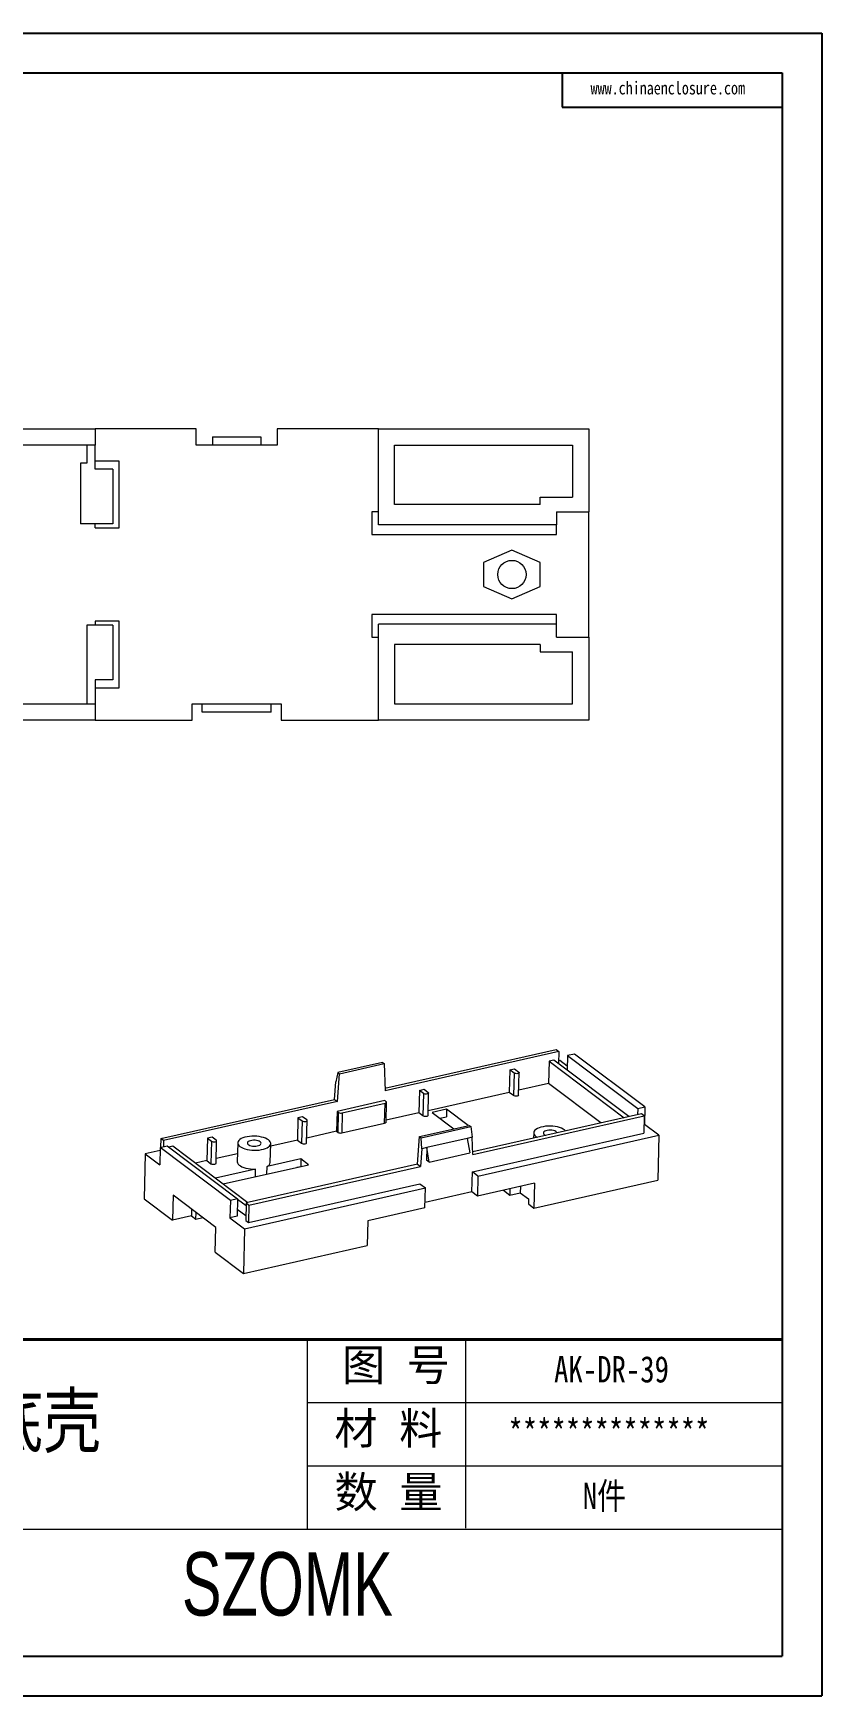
# Model space of a CAD drawing. Header units: inches. Extents: x 2944 to 3980, y 1126 to 1377.
# Drawn here: x 3548.7 to 3646.1, y 1128.8 to 1334.2 of the extents above; entities that cross this region are included whole.
import ezdxf

# ---------------------------------------------------------------- set-up
doc = ezdxf.new("R2010")
doc.units = ezdxf.units.IN
doc.header["$LTSCALE"] = 15
doc.layers.add('文字', color=81, linetype='Continuous')
doc.layers.add('粗实线', color=7, linetype='Continuous', lineweight=30)
doc.layers.add('细实线', color=3, linetype='Continuous', lineweight=9)
doc.styles.get("Standard").update_dxf_attribs({"font": 'txt', "bigfont": 'gbcbig.shx'})
doc.styles.add('宋体', font='', dxfattribs={"width": 0.8, "height": 3.5})
doc.styles.add('长仿宋', font='', dxfattribs={"width": 0.7, "height": 4})
doc.styles.get('宋体').set_extended_font_data('SimSun')
doc.styles.get('长仿宋').set_extended_font_data('SimSun')

msp = doc.modelspace()

# ---------------------------------------------------------------- linework, layer by layer
for p, q in [((3355.612, 1334.191), (3646.14, 1334.191)), ((3646.14, 1334.191), (3646.14, 1128.767)), ((3363.13, 1329.3), (3641.249, 1329.3)), ((3614.076, 1329.3), (3614.076, 1325.054)), ((3641.249, 1329.3), (3641.249, 1133.658)), ((3614.076, 1325.054), (3641.249, 1325.054)), ((3363.13, 1133.658), (3641.249, 1133.658)), ((3355.612, 1128.767), (3646.14, 1128.767))]:
    msp.add_line(p, q)
at = {"color": 7, "linetype": 'Continuous', "lineweight": 15}
for p, q in [((3530.361, 1285.312), (3556.361, 1285.312)), ((3556.361, 1285.312), (3556.361, 1283.312)), ((3568.861, 1285.312), (3556.361, 1285.312)), ((3568.861, 1283.312), (3568.861, 1285.312)), ((3570.861, 1284.312), (3570.861, 1283.312)), ((3570.861, 1284.312), (3576.861, 1284.312)), ((3576.861, 1284.312), (3576.861, 1283.312)), ((3578.861, 1285.312), (3578.861, 1283.312)), ((3591.361, 1285.312), (3578.861, 1285.312)), ((3591.361, 1285.312), (3617.361, 1285.312)), ((3591.361, 1273.462), (3591.361, 1285.312)), ((3617.361, 1285.312), (3617.361, 1275.062)), ((3556.361, 1283.312), (3532.361, 1283.312)), ((3555.361, 1283.312), (3555.361, 1281.062)), ((3556.361, 1280.312), (3556.361, 1283.312)), ((3578.861, 1283.312), (3568.861, 1283.312)), ((3593.361, 1283.312), (3615.361, 1283.312)), ((3593.361, 1275.962), (3593.361, 1283.312)), ((3615.361, 1283.312), (3615.361, 1276.862)), ((3554.561, 1281.062), (3554.561, 1273.562)), ((3555.361, 1281.062), (3554.561, 1281.062)), ((3559.361, 1281.312), (3556.361, 1281.312)), ((3558.561, 1280.312), (3556.361, 1280.312)), ((3558.561, 1280.312), (3558.561, 1273.562)), ((3559.361, 1273.062), (3559.361, 1281.312)), ((3611.361, 1275.962), (3593.361, 1275.962)), ((3611.361, 1275.962), (3611.361, 1276.862)), ((3611.361, 1276.862), (3615.361, 1276.862)), ((3590.561, 1275.062), (3590.561, 1272.262)), ((3591.361, 1275.062), (3590.561, 1275.062)), ((3613.361, 1275.062), (3617.361, 1275.062)), ((3613.361, 1275.062), (3613.361, 1273.462)), ((3617.361, 1259.562), (3617.361, 1275.062)), ((3558.561, 1273.562), (3554.561, 1273.562)), ((3556.361, 1273.062), (3556.361, 1273.562)), ((3556.361, 1273.062), (3559.361, 1273.062)), ((3590.561, 1272.262), (3613.361, 1272.262)), ((3613.361, 1273.462), (3591.361, 1273.462)), ((3613.361, 1272.262), (3613.361, 1273.462)), ((3607.861, 1270.312), (3604.361, 1268.812)), ((3611.361, 1268.812), (3607.861, 1270.312)), ((3604.361, 1268.812), (3604.361, 1265.812)), ((3611.361, 1265.812), (3611.361, 1268.812)), ((3604.361, 1265.812), (3607.861, 1264.312)), ((3607.861, 1264.312), (3611.361, 1265.812)), ((3559.361, 1261.562), (3556.361, 1261.562)), ((3556.361, 1261.562), (3556.361, 1261.062)), ((3559.361, 1253.312), (3559.361, 1261.562)), ((3613.361, 1262.362), (3590.561, 1262.362)), ((3590.561, 1262.362), (3590.561, 1259.562)), ((3613.361, 1261.162), (3613.361, 1262.362)), ((3555.361, 1261.062), (3555.361, 1251.312)), ((3558.561, 1261.062), (3555.361, 1261.062)), ((3558.561, 1261.062), (3558.561, 1254.312)), ((3590.561, 1259.562), (3591.361, 1259.562)), ((3591.361, 1249.312), (3591.361, 1261.162)), ((3613.361, 1261.162), (3591.361, 1261.162)), ((3613.361, 1259.562), (3613.361, 1261.162)), ((3613.361, 1259.562), (3617.361, 1259.562)), ((3617.361, 1259.562), (3617.361, 1249.312)), ((3611.361, 1258.662), (3593.361, 1258.662)), ((3593.361, 1258.662), (3593.361, 1251.312)), ((3611.361, 1258.662), (3611.361, 1257.762)), ((3611.361, 1257.762), (3615.361, 1257.762)), ((3615.361, 1251.312), (3615.361, 1257.762)), ((3558.561, 1254.312), (3556.361, 1254.312)), ((3556.361, 1254.312), (3556.361, 1251.312)), ((3556.361, 1253.312), (3559.361, 1253.312)), ((3532.361, 1251.312), (3556.361, 1251.312)), ((3556.361, 1251.312), (3556.361, 1249.312)), ((3568.361, 1251.312), (3579.361, 1251.312)), ((3568.361, 1249.312), (3568.361, 1251.312)), ((3569.611, 1250.312), (3569.611, 1251.312)), ((3578.111, 1250.312), (3578.111, 1251.312)), ((3579.361, 1251.312), (3579.361, 1249.312)), ((3593.361, 1251.312), (3615.361, 1251.312)), ((3556.361, 1249.312), (3530.361, 1249.312)), ((3556.361, 1249.312), (3568.361, 1249.312)), ((3578.111, 1250.312), (3569.611, 1250.312)), ((3579.361, 1249.312), (3591.361, 1249.312)), ((3617.361, 1249.312), (3591.361, 1249.312)), ((3592.175, 1203.862), (3613.325, 1208.631)), ((3613.666, 1208.375), (3592.184, 1203.531)), ((3613.325, 1208.631), (3613.666, 1208.375)), ((3613.666, 1208.375), (3613.629, 1206.885)), ((3615.608, 1208.063), (3614.725, 1207.864)), ((3624.286, 1201.519), (3615.608, 1208.063)), ((3591.892, 1207.032), (3586.346, 1205.782)), ((3586.551, 1205.628), (3592.097, 1206.878)), ((3591.892, 1207.032), (3592.097, 1206.878)), ((3592.097, 1206.878), (3592.184, 1203.531)), ((3607.611, 1206.091), (3607.543, 1203.321)), ((3607.611, 1206.091), (3608.199, 1206.224)), ((3608.121, 1205.706), (3607.611, 1206.091)), ((3608.199, 1206.224), (3608.71, 1205.839)), ((3612.466, 1207.186), (3612.399, 1204.416)), ((3613.055, 1207.319), (3612.466, 1207.186)), ((3612.466, 1207.186), (3621.737, 1200.194)), ((3622.326, 1200.327), (3613.055, 1207.319)), ((3613.769, 1207.256), (3613.638, 1207.226)), ((3614.694, 1206.558), (3613.769, 1207.256)), ((3614.725, 1207.864), (3614.682, 1206.091)), ((3614.725, 1207.864), (3623.403, 1201.32)), ((3585.958, 1202.461), (3586.119, 1204.639)), ((3586.346, 1205.782), (3586.119, 1204.639)), ((3586.298, 1202.204), (3586.551, 1205.628)), ((3586.346, 1205.782), (3586.551, 1205.628)), ((3608.121, 1205.706), (3608.054, 1202.936)), ((3608.688, 1202.994), (3608.755, 1205.764)), ((3612.399, 1204.416), (3608.702, 1203.582)), ((3618.858, 1199.545), (3612.399, 1204.416)), ((3564.476, 1197.617), (3585.958, 1202.461)), ((3586.298, 1202.204), (3564.817, 1197.36)), ((3585.958, 1202.461), (3586.298, 1202.204)), ((3592.154, 1202.3), (3586.268, 1200.973)), ((3586.903, 1200.782), (3592.2, 1201.977)), ((3592.14, 1199.515), (3592.2, 1201.977)), ((3592.324, 1202.172), (3592.154, 1202.3)), ((3592.31, 1199.635), (3592.37, 1202.097)), ((3596.428, 1203.57), (3596.361, 1200.8)), ((3596.428, 1203.57), (3597.017, 1203.702)), ((3596.939, 1203.185), (3596.428, 1203.57)), ((3596.939, 1203.185), (3596.871, 1200.415)), ((3597.017, 1203.702), (3597.527, 1203.318)), ((3597.505, 1200.473), (3597.573, 1203.243)), ((3607.543, 1203.321), (3597.52, 1201.061)), ((3608.054, 1202.936), (3607.543, 1203.321)), ((3581.421, 1200.186), (3581.353, 1197.416)), ((3582.009, 1200.318), (3581.421, 1200.186)), ((3581.421, 1200.186), (3581.931, 1199.801)), ((3581.931, 1199.801), (3581.864, 1197.031)), ((3582.52, 1199.933), (3582.009, 1200.318)), ((3582.498, 1197.089), (3582.565, 1199.859)), ((3586.268, 1200.973), (3586.209, 1198.51)), ((3586.268, 1200.973), (3586.439, 1200.844)), ((3586.379, 1198.382), (3586.439, 1200.844)), ((3586.903, 1200.782), (3586.843, 1198.32)), ((3596.361, 1200.8), (3592.316, 1199.888)), ((3596.871, 1200.415), (3596.361, 1200.8)), ((3599.791, 1201.24), (3598.025, 1200.842)), ((3598.025, 1200.842), (3600.707, 1198.819)), ((3598.963, 1200.135), (3599.768, 1200.316)), ((3599.791, 1201.24), (3599.768, 1200.316)), ((3602.473, 1199.217), (3599.791, 1201.24)), ((3623.874, 1200.676), (3603.018, 1195.973)), ((3603.027, 1195.642), (3624.215, 1200.419)), ((3623.403, 1201.32), (3623.384, 1200.565)), ((3623.403, 1201.32), (3624.286, 1201.519)), ((3624.215, 1200.419), (3623.874, 1200.676)), ((3624.215, 1200.419), (3624.162, 1198.265)), ((3624.286, 1201.519), (3624.233, 1199.364)), ((3570.238, 1197.664), (3570.171, 1194.894)), ((3570.827, 1197.797), (3570.238, 1197.664)), ((3570.238, 1197.664), (3570.749, 1197.279)), ((3571.337, 1197.412), (3570.827, 1197.797)), ((3586.209, 1198.51), (3582.512, 1197.677)), ((3586.209, 1198.51), (3586.379, 1198.382)), ((3586.843, 1198.32), (3592.14, 1199.515)), ((3596.213, 1194.438), (3596.465, 1197.862)), ((3596.465, 1197.862), (3602.6, 1199.246)), ((3596.465, 1197.862), (3596.669, 1197.708)), ((3596.669, 1197.708), (3602.804, 1199.092)), ((3596.714, 1196.361), (3596.669, 1197.708)), ((3602.344, 1197.63), (3597.341, 1196.502)), ((3602.972, 1197.772), (3602.344, 1197.63)), ((3602.344, 1197.63), (3602.647, 1195.835)), ((3602.6, 1199.246), (3602.804, 1199.092)), ((3602.804, 1199.092), (3602.972, 1197.772)), ((3603.027, 1195.642), (3602.972, 1197.772)), ((3602.975, 1193.487), (3624.162, 1198.265)), ((3603.655, 1192.974), (3626.02, 1198.017)), ((3610.56, 1198.336), (3610.543, 1197.67)), ((3624.189, 1199.354), (3624.233, 1199.364)), ((3626.02, 1198.017), (3624.233, 1199.364)), ((3626.02, 1198.017), (3625.885, 1192.477)), ((3562.566, 1195.71), (3562.431, 1190.17)), ((3564.396, 1196.123), (3562.566, 1195.71)), ((3562.566, 1195.71), (3564.353, 1194.363)), ((3564.405, 1196.517), (3564.353, 1194.363)), ((3564.405, 1196.517), (3565.288, 1196.716)), ((3573.083, 1189.973), (3564.405, 1196.517)), ((3564.476, 1197.617), (3564.45, 1196.527)), ((3564.817, 1197.36), (3564.476, 1197.617)), ((3564.817, 1197.36), (3564.798, 1196.606)), ((3565.288, 1196.716), (3573.966, 1190.172)), ((3565.46, 1196.587), (3565.971, 1196.702)), ((3565.971, 1196.702), (3575.243, 1189.71)), ((3570.749, 1197.279), (3570.681, 1194.509)), ((3571.315, 1194.567), (3571.383, 1197.337)), ((3573.954, 1195.747), (3571.33, 1195.156)), ((3573.987, 1197.09), (3573.93, 1194.751)), ((3578.008, 1194.652), (3578.065, 1196.991)), ((3581.353, 1197.416), (3578.058, 1196.673)), ((3581.353, 1197.416), (3581.864, 1197.031)), ((3596.714, 1196.361), (3596.553, 1194.182)), ((3597.341, 1196.502), (3596.714, 1196.361)), ((3597.341, 1196.502), (3597.304, 1194.963)), ((3597.644, 1194.707), (3597.341, 1196.502)), ((3597.644, 1194.707), (3602.647, 1195.835)), ((3570.171, 1194.894), (3568.783, 1194.581)), ((3570.171, 1194.894), (3570.681, 1194.509)), ((3576.199, 1193.837), (3571.251, 1192.721)), ((3572.203, 1192.002), (3582.743, 1194.379)), ((3596.213, 1194.438), (3575.025, 1189.661)), ((3575.366, 1189.404), (3596.553, 1194.182)), ((3576.176, 1192.898), (3576.199, 1193.837)), ((3577.588, 1193.216), (3577.61, 1194.155)), ((3581.79, 1195.097), (3577.61, 1194.155)), ((3581.296, 1194.068), (3581.767, 1194.174)), ((3581.296, 1194.068), (3581.296, 1194.052)), ((3581.79, 1195.097), (3581.767, 1194.174)), ((3581.767, 1194.174), (3581.783, 1194.162)), ((3582.743, 1194.379), (3581.79, 1195.097)), ((3596.213, 1194.438), (3596.553, 1194.182)), ((3597.644, 1194.707), (3597.304, 1194.963)), ((3574.817, 1186.471), (3597.181, 1191.514)), ((3575.313, 1187.25), (3596.501, 1192.027)), ((3596.501, 1192.027), (3597.181, 1191.514)), ((3597.121, 1189.052), (3597.181, 1191.514)), ((3602.915, 1191.025), (3602.975, 1193.487)), ((3603.655, 1192.974), (3602.975, 1193.487)), ((3603.655, 1192.974), (3603.595, 1190.512)), ((3610.658, 1192.104), (3603.595, 1190.512)), ((3608.915, 1191.711), (3608.896, 1190.925)), ((3610.583, 1189.026), (3625.885, 1192.477)), ((3610.658, 1192.104), (3610.583, 1189.026)), ((3562.431, 1190.17), (3565.919, 1187.539)), ((3565.994, 1190.617), (3565.919, 1187.539)), ((3571.269, 1186.639), (3565.994, 1190.617)), ((3573.083, 1189.973), (3573.03, 1187.819)), ((3573.966, 1190.172), (3573.083, 1189.973)), ((3573.966, 1190.172), (3573.913, 1188.018)), ((3575.017, 1189.304), (3573.964, 1190.098)), ((3575.025, 1189.661), (3574.973, 1187.507)), ((3575.025, 1189.661), (3575.366, 1189.404)), ((3575.366, 1189.404), (3575.313, 1187.25)), ((3602.915, 1191.025), (3597.138, 1189.722)), ((3603.595, 1190.512), (3602.915, 1191.025)), ((3606.803, 1191.235), (3607.602, 1190.633)), ((3607.621, 1191.419), (3607.602, 1190.633)), ((3607.602, 1190.633), (3608.896, 1190.925)), ((3608.896, 1190.925), (3609.917, 1190.155)), ((3609.917, 1190.155), (3609.902, 1189.539)), ((3609.902, 1189.539), (3610.583, 1189.026)), ((3568.274, 1188.07), (3565.919, 1187.539)), ((3568.293, 1188.883), (3568.274, 1188.07)), ((3568.274, 1188.07), (3568.818, 1187.66)), ((3568.818, 1187.66), (3568.838, 1188.473)), ((3568.818, 1187.66), (3569.663, 1187.85)), ((3573.913, 1188.018), (3573.03, 1187.819)), ((3573.03, 1187.819), (3574.817, 1186.471)), ((3574.987, 1188.073), (3573.934, 1188.867)), ((3574.973, 1187.507), (3575.313, 1187.25)), ((3590.059, 1187.459), (3589.984, 1184.381)), ((3597.121, 1189.052), (3590.059, 1187.459)), ((3571.194, 1183.562), (3571.269, 1186.639)), ((3574.817, 1186.471), (3574.682, 1180.931)), ((3571.194, 1183.562), (3574.682, 1180.931)), ((3574.682, 1180.931), (3589.984, 1184.381))]:
    msp.add_line(p, q, dxfattribs=at)
at = {"color": 7, "linetype": 'Continuous', "lineweight": 15, "flags": 128}
for points in [[(3608.71, 1205.839), (3608.752, 1205.785), (3608.744, 1205.729), (3608.685, 1205.679), (3608.585, 1205.644), (3608.46, 1205.629), (3608.327, 1205.635), (3608.208, 1205.662), (3608.121, 1205.706)], [(3592.2, 1201.977), (3592.254, 1201.992), (3592.3, 1202.012), (3592.335, 1202.035), (3592.358, 1202.061), (3592.369, 1202.089), (3592.367, 1202.117), (3592.352, 1202.145), (3592.324, 1202.172)], [(3597.527, 1203.318), (3597.57, 1203.263), (3597.561, 1203.207), (3597.503, 1203.158), (3597.403, 1203.123), (3597.278, 1203.107), (3597.145, 1203.114), (3597.026, 1203.141), (3596.939, 1203.185)], [(3608.688, 1202.994), (3608.676, 1202.959), (3608.618, 1202.909), (3608.518, 1202.874), (3608.392, 1202.859), (3608.26, 1202.865), (3608.141, 1202.892), (3608.054, 1202.936)], [(3581.931, 1199.801), (3582.018, 1199.757), (3582.137, 1199.729), (3582.27, 1199.723), (3582.395, 1199.739), (3582.495, 1199.774), (3582.554, 1199.823), (3582.562, 1199.879), (3582.52, 1199.933)], [(3597.505, 1200.473), (3597.494, 1200.437), (3597.435, 1200.388), (3597.336, 1200.353), (3597.21, 1200.337), (3597.078, 1200.343), (3596.959, 1200.371), (3596.871, 1200.415)], [(3577.792, 1197.439), (3577.62, 1197.549), (3577.412, 1197.648), (3577.174, 1197.733), (3576.91, 1197.803), (3576.626, 1197.856), (3576.329, 1197.891), (3576.025, 1197.906), (3575.721, 1197.903), (3575.424, 1197.88), (3575.14, 1197.838), (3574.876, 1197.779), (3574.638, 1197.703), (3574.431, 1197.612), (3574.259, 1197.508), (3574.127, 1197.394), (3574.037, 1197.272), (3573.992, 1197.145), (3573.992, 1197.016), (3574.038, 1196.887), (3574.128, 1196.762), (3574.26, 1196.643), (3574.432, 1196.532), (3574.64, 1196.433), (3574.878, 1196.348), (3575.142, 1196.278), (3575.426, 1196.225), (3575.723, 1196.19), (3576.027, 1196.175), (3576.331, 1196.179), (3576.628, 1196.201), (3576.912, 1196.243), (3577.176, 1196.303), (3577.414, 1196.379), (3577.621, 1196.469), (3577.793, 1196.573), (3577.925, 1196.687), (3578.015, 1196.809), (3578.06, 1196.936), (3578.06, 1197.065), (3578.014, 1197.194), (3577.924, 1197.32), (3577.792, 1197.439)], [(3592.31, 1199.635), (3592.309, 1199.627), (3592.298, 1199.599), (3592.275, 1199.573), (3592.24, 1199.55), (3592.194, 1199.53), (3592.14, 1199.515)], [(3614.5, 1198.562), (3614.497, 1198.566), (3614.365, 1198.685), (3614.193, 1198.795), (3613.985, 1198.894), (3613.747, 1198.979), (3613.483, 1199.049), (3613.199, 1199.102), (3612.902, 1199.137), (3612.598, 1199.152), (3612.294, 1199.149), (3611.997, 1199.126), (3611.713, 1199.084), (3611.449, 1199.025), (3611.211, 1198.949), (3611.004, 1198.858), (3610.832, 1198.754), (3610.7, 1198.64), (3610.61, 1198.518), (3610.565, 1198.391), (3610.565, 1198.262), (3610.611, 1198.133), (3610.701, 1198.008), (3610.833, 1197.889)], [(3610.833, 1197.889), (3611.005, 1197.778), (3611.011, 1197.775)], [(3613.44, 1198.323), (3613.436, 1198.333), (3613.379, 1198.414), (3613.28, 1198.489), (3613.145, 1198.552), (3612.98, 1198.602), (3612.795, 1198.634), (3612.599, 1198.647), (3612.403, 1198.642), (3612.217, 1198.617), (3612.052, 1198.574), (3611.917, 1198.516), (3611.819, 1198.445), (3611.762, 1198.366), (3611.751, 1198.282), (3611.785, 1198.199), (3611.863, 1198.121), (3611.863, 1198.121)], [(3611.863, 1198.121), (3611.981, 1198.051), (3612.071, 1198.014)], [(3570.749, 1197.279), (3570.836, 1197.235), (3570.955, 1197.208), (3571.088, 1197.202), (3571.213, 1197.217), (3571.313, 1197.253), (3571.371, 1197.302), (3571.38, 1197.358), (3571.337, 1197.412)], [(3576.762, 1197.207), (3576.644, 1197.276), (3576.493, 1197.333), (3576.316, 1197.374), (3576.124, 1197.397), (3575.927, 1197.401), (3575.735, 1197.385), (3575.559, 1197.351), (3575.408, 1197.3), (3575.29, 1197.236), (3575.212, 1197.16), (3575.178, 1197.078), (3575.189, 1196.994), (3575.246, 1196.913), (3575.345, 1196.839), (3575.48, 1196.775), (3575.645, 1196.726), (3575.831, 1196.693), (3576.027, 1196.68), (3576.223, 1196.686), (3576.408, 1196.711), (3576.573, 1196.754), (3576.708, 1196.812), (3576.807, 1196.882), (3576.863, 1196.962), (3576.874, 1197.045), (3576.84, 1197.128), (3576.762, 1197.207)], [(3581.864, 1197.031), (3581.951, 1196.987), (3582.07, 1196.959), (3582.202, 1196.953), (3582.328, 1196.969), (3582.428, 1197.004), (3582.486, 1197.053), (3582.498, 1197.089)], [(3570.681, 1194.509), (3570.769, 1194.465), (3570.888, 1194.438), (3571.02, 1194.432), (3571.146, 1194.447), (3571.245, 1194.482), (3571.304, 1194.532), (3571.315, 1194.567)], [(3573.93, 1194.751), (3573.93, 1194.729), (3573.958, 1194.598), (3574.032, 1194.469), (3574.151, 1194.345), (3574.312, 1194.23), (3574.51, 1194.126), (3574.742, 1194.034), (3575.003, 1193.958), (3575.285, 1193.899), (3575.583, 1193.859), (3575.89, 1193.838), (3576.199, 1193.837)]]:
    msp.add_lwpolyline(points, dxfattribs=at)
at = {"color": 7, "linetype": 'Continuous', "lineweight": 15}
msp.add_circle((3607.861, 1267.312), 1.75, dxfattribs=at)
for centre, radius, start, end in [((3586.749, 1201.4), 0.637, 240.81679, 283.98367), ((3586.689, 1198.938), 0.637, 240.81679, 283.98367), ((3577.401, 1194.731), 0.613, 290.0095, 352.61688)]:
    msp.add_arc(centre, radius, start, end, dxfattribs=at)
at = {"layer": '粗实线', "color": 7, "lineweight": 40}
msp.add_line((3641.249, 1172.786), (3523.864, 1172.786), dxfattribs=at)
at = {"layer": '细实线', "color": 7}
for p, q in [((3582.556, 1172.786), (3582.556, 1149.309)), ((3602.121, 1172.786), (3602.121, 1149.474)), ((3641.249, 1164.961), (3582.556, 1164.961)), ((3641.249, 1157.135), (3582.556, 1157.135)), ((3641.249, 1149.309), (3465.171, 1149.309))]:
    msp.add_line(p, q, dxfattribs=at)

# ---------------------------------------------------------------- texts
at = {"layer": '文字', "color": 0, "attachment_point": 1, "style": '宋体'}
for s, insert, char_height, width in [('www.chinaenclosure.com', (3617.577, 1328.224), 1.59412, 28.00711), ('{\\H1.111x;AK-DR-39}', (3613.07, 1170.742), 2.93463, 33.92756), ('底壳', (3542.861, 1166.031), 6.5214, 83.37361), ('{\\H1.111x;**************}', (3607.425, 1162.917), 2.93463, 33.92756), ('{\\H1.111x;N件}', (3616.62, 1155.091), 2.93463, 33.92756)]:
    msp.add_mtext(s, dxfattribs=dict(at, insert=insert, char_height=char_height, width=width))
at = {"layer": '粗实线', "insert": (3567.096, 1146.507), "char_height": 7.82567, "width": 87.75711, "attachment_point": 1, "style": '长仿宋'}
msp.add_mtext('{\\fSTXinwei|b0|i0|c134|p2;SZOMK}', dxfattribs=at)
at = {"layer": '细实线', "color": 7, "char_height": 3.91283, "attachment_point": 1}
for s, insert, width in [('{\\fSimSun|b0|i0|c134|p54;图 号}', (3586.859, 1171.598), 19.56417), ('{\\fSimSun|b0|i0|c134|p54;材 料   }', (3585.931, 1163.773), 19.56417), ('{\\fSimSun|b0|i0|c134|p54;数 量}', (3585.95, 1155.909), 17.67868)]:
    msp.add_mtext(s, dxfattribs=dict(at, insert=insert, width=width))

doc.saveas('drawing.dxf')
